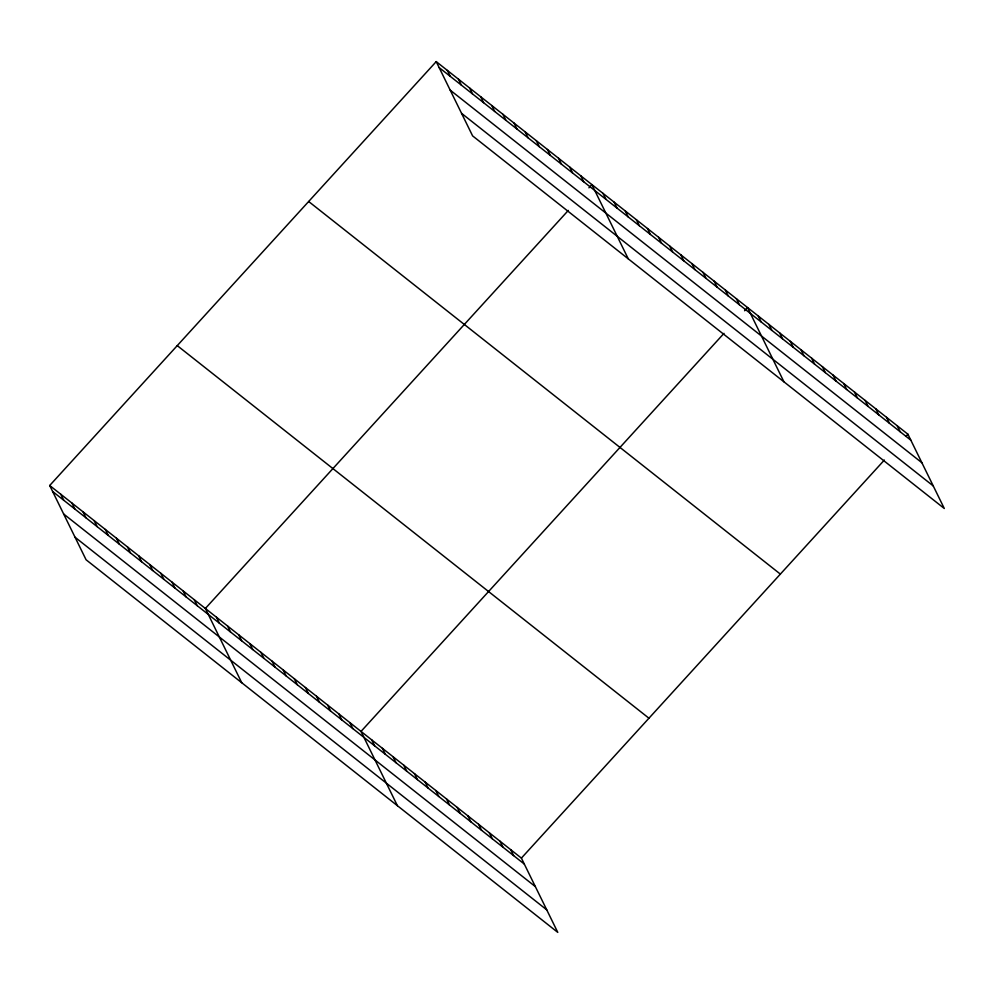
<?xml version="1.0" encoding="UTF-8"?>
<svg xmlns="http://www.w3.org/2000/svg" width="994" height="994" viewBox="0 0 994 994"><rect width="100%" height="100%" fill="white"/><g stroke="black" fill="none" stroke-linecap="round" stroke-linejoin="round"><path stroke-width="1.49" d="M49.7 485.507L521.39 858.108L557.783 932.384L86.08 559.771L49.7 485.507L436.217 61.616L907.92 434.229L944.3 508.493L472.61 135.892L436.217 61.616M568.332 210.405L205.36 608.465L241.741 682.741M588.933 187.804L591.877 184.573L628.27 258.85M723.992 333.363L361.021 731.422L397.401 805.699M744.593 310.762L747.538 307.544L783.931 381.808M521.39 858.108L884.362 460.048M905.956 436.378L907.92 434.229M439.137 67.567L910.827 440.168M450.183 90.119L921.873 462.719M461.564 113.341L933.254 485.942M308.674 201.509L780.365 574.11M177.255 345.626L648.945 718.227M52.607 491.458L524.31 864.059M63.653 513.997L535.356 886.611M75.035 537.232L546.737 909.833M897.222 425.78L900.142 431.731M886.536 417.331L889.444 423.282M875.838 408.882L878.758 414.833M865.153 400.445L868.06 406.384M854.455 391.996L857.375 397.948M843.769 383.547L846.677 389.499M833.071 375.098L835.991 381.05M822.386 366.662L825.293 372.601M811.688 358.213L814.608 364.164M801.002 349.764L803.91 355.715M790.305 341.327L793.224 347.266M779.619 332.878L782.526 338.817M768.921 324.429L771.841 330.381M758.236 315.98L761.143 321.932M736.417 298.759L739.337 304.698M725.309 289.975L728.217 295.926M714.189 281.19L717.096 287.142M703.069 272.406L705.976 278.357M691.948 263.621L694.856 269.573M680.828 254.837L683.748 260.788M669.707 246.065L672.627 252.004M658.587 237.28L661.507 243.219M647.479 228.496L650.387 234.435M636.359 219.711L639.266 225.663M625.238 210.927L628.146 216.878M614.118 202.142L617.038 208.094M602.998 193.358L605.918 199.309M580.769 175.801L583.677 181.74M569.649 167.017L572.556 172.956M558.529 158.232L561.436 164.184M547.408 149.448L550.316 155.399M536.288 140.663L539.208 146.615M525.167 131.879L528.087 137.831M514.047 123.094L516.967 129.046M502.939 114.322L505.847 120.262M491.819 105.538L494.726 111.477M480.698 96.753L483.606 102.693M469.578 87.969L472.498 93.921M458.458 79.185L461.378 85.136M447.337 70.4L450.257 76.352M510.705 849.671L513.612 855.61M500.007 841.222L502.927 847.161M489.321 832.773L492.229 838.725M478.623 824.324L481.543 830.276M467.938 815.888L470.845 821.827M457.24 807.439L460.16 813.39M446.554 798.99L449.462 804.941M435.857 790.541L438.776 796.492M425.171 782.104L428.079 788.043M414.473 773.655L417.393 779.607M403.788 765.206L406.695 771.158M393.09 756.757L396.01 762.709M382.404 748.32L385.312 754.26M371.706 739.871L374.626 745.823M349.9 722.638L352.808 728.59M338.78 713.866L341.7 719.805M327.66 705.081L330.58 711.021M316.539 696.297L319.459 702.236M305.419 687.513L308.339 693.464M294.311 678.728L297.218 684.68M283.191 669.944L286.098 675.895M272.07 661.159L274.978 667.111M260.95 652.375L263.87 658.326M249.829 643.603L252.749 649.542M238.709 634.818L241.629 640.757M227.601 626.034L230.509 631.985M216.481 617.249L219.388 623.201M194.24 599.68L197.16 605.632M183.12 590.896L186.04 596.847M171.999 582.124L174.919 588.063M160.879 573.339L163.799 579.278M149.771 564.555L152.678 570.494M138.651 555.77L141.558 561.722M127.53 546.986L130.438 552.937M116.41 538.201L119.33 544.153M105.289 529.417L108.209 535.368M94.169 520.632L97.089 526.584M83.061 511.86L85.969 517.799M71.941 503.076L74.848 509.015M60.82 494.291L63.728 500.243"/></g></svg>
